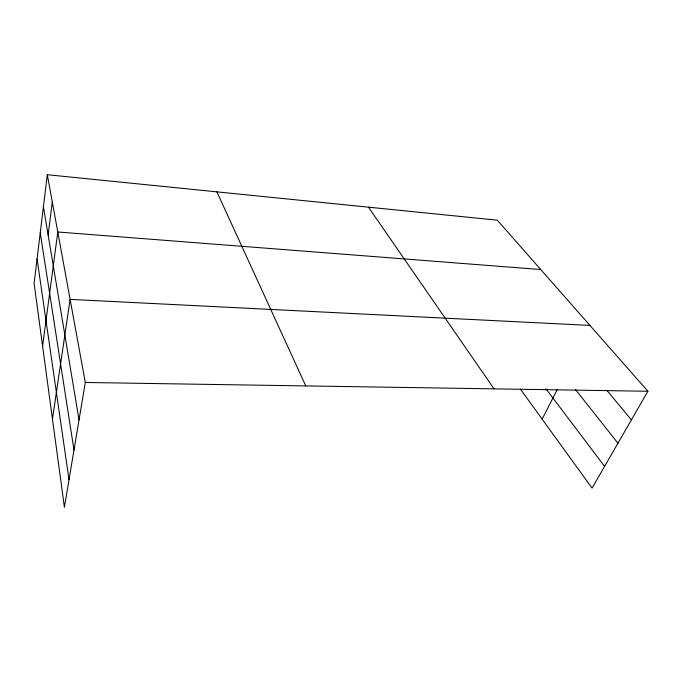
<?xml version="1.0" encoding="UTF-8"?>
<svg xmlns="http://www.w3.org/2000/svg" width="682" height="682" viewBox="0 0 682 682"><rect width="100%" height="100%" fill="white"/><g stroke="black" fill="none" stroke-linecap="round" stroke-linejoin="round"><path stroke-width="1.02" d="M47.322 174.72L34.1 283.303L64.406 507.28L85.301 382.466L47.322 174.72L497.297 220.184L647.9 391.263L592.053 488.116L520.409 389.124M48.132 234.94L52.309 202.025M42.599 346.124L57.791 231.991L540.758 269.543M52.463 418.97L70.11 299.372L589.939 325.425M542.13 419.14L557.211 389.575M85.301 382.466L647.9 391.263M607.014 390.522L631.396 419.882M575.617 389.729L617.952 443.189M545.856 388.68L604.584 466.377M368.468 207.166L494.024 388.851M216.885 191.847L305.758 385.91M43.418 206.757L79.035 419.916M40.238 232.869L73.988 450.052M37.075 258.887L69.018 479.727"/></g></svg>
